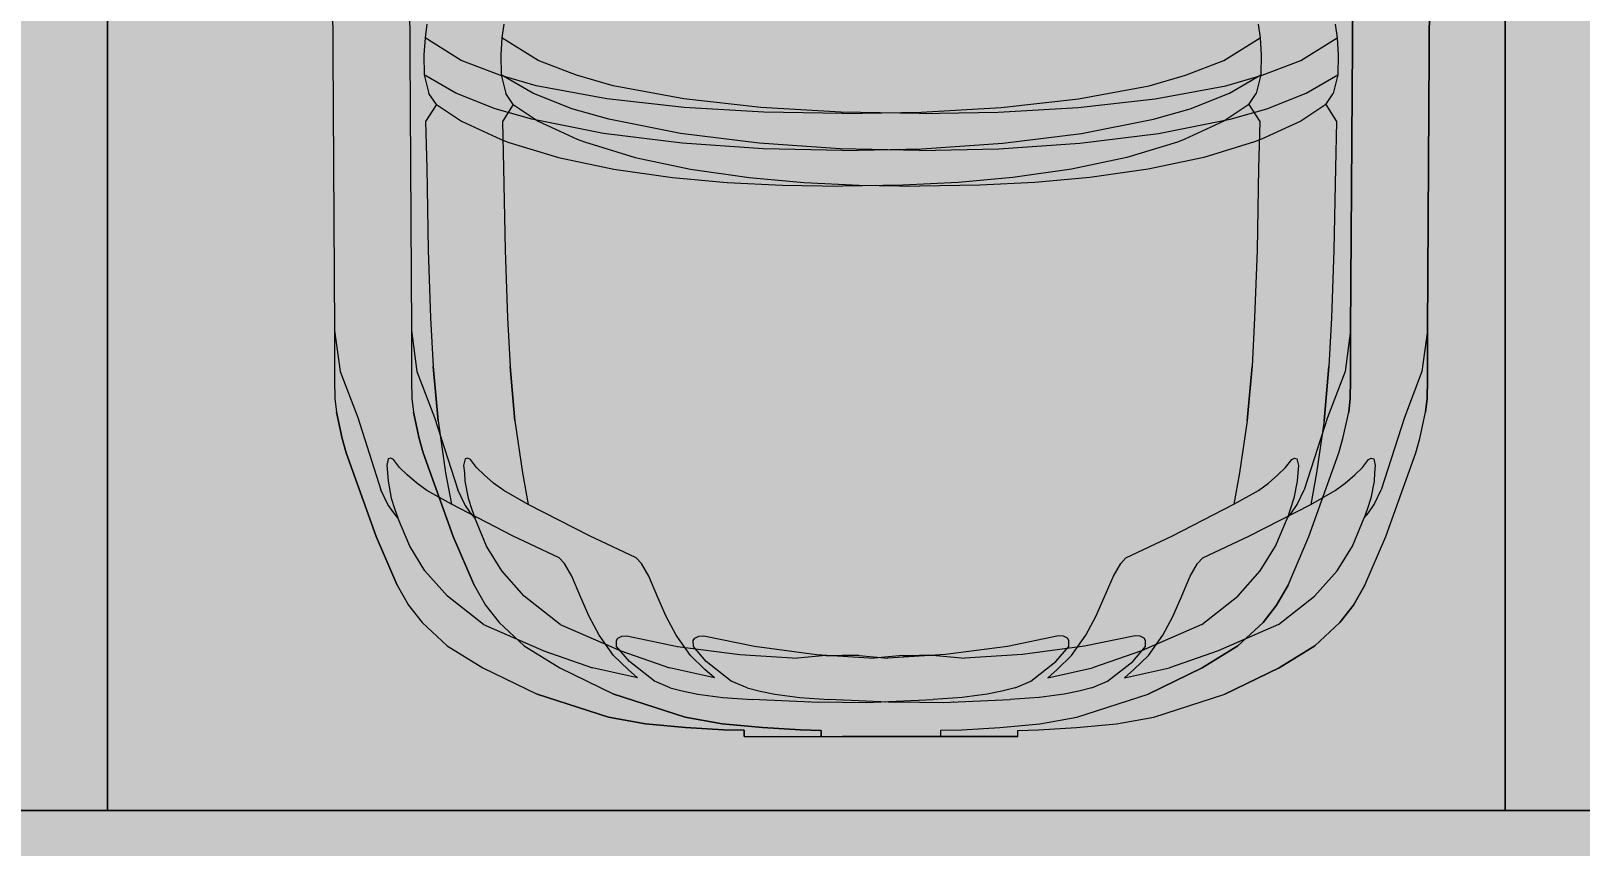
# Model space of a CAD drawing. Header units: millimetres. Extents: x 141848 to 1648660, y -821378 to -151356.
# Drawn here: x 177758 to 180528, y -270674 to -269216 of the extents above; entities that cross this region are included whole.
import ezdxf

# ---------------------------------------------------------------- set-up
doc = ezdxf.new("R2010")
doc.units = ezdxf.units.MM
doc.header["$MEASUREMENT"] = 0
for name, color, linetype in [('Cars', 7, 'Continuous'), ('Cotations - 1_100', 7, 'Continuous'), ('Extérieur - Environnement', 7, 'Continuous')]:
    doc.layers.add(name, color=color, linetype=linetype)
doc.styles.add('STYLE_GENERE_2', font='')
doc.styles.get('STYLE_GENERE_2').set_extended_font_data('Arial')
doc.dimstyles.new('STYLE_GENERE__2', dxfattribs={"dimtxt": 250, "dimasz": 190, "dimexe": 1.25, "dimexo": 0.625, "dimgap": 0, "dimtad": 1, "dimlfac": 0.001, "dimtxsty": 'STYLE_GENERE_2', "dimblk": 'ARROWHEAD_6', "dimblk1": 'ARROWHEAD_6', "dimblk2": 'ARROWHEAD_6', "dimcen": 2.5, "dimse1": 1, "dimse2": 1, "dimclrd": 7, "dimclre": 7, "dimclrt": 7, "dimazin": 3, "dimtfac": 1, "dimtmove": 0, "dimatfit": 3})

# ---------------------------------------------------------------- blocks, each defined once
blk = doc.blocks.new('Dalle_28_1', base_point=(175394.7, -271810.1))
at = {"linetype": 'Continuous', "lineweight": 0, "true_color": 0x90b349}
blk.add_hatch(color=55, dxfattribs=at).paths.add_polyline_path([(175394.7, -271810.1), (175394.7, -273590.2), (195582, -273450.5), (195571.1, -271436.3), (195571.1, -271498.6), (190571.1, -271498.6), (190571.1, -270609.8), (188115.6, -270609.8), (187894.7, -270609.8), (185394.7, -270609.8), (182894.7, -270609.8), (180394.7, -270609.8), (177894.7, -270609.8), (175394.7, -270609.8)])
at = {"color": 7, "linetype": 'Continuous', "lineweight": 5, "flags": 128}
blk.add_lwpolyline([(175394.7, -271810.1), (175394.7, -273590.2), (195582, -273450.5), (195571.1, -271436.3), (195571.1, -271498.6), (190571.1, -271498.6), (190571.1, -270609.8), (188115.6, -270609.8), (187894.7, -270609.8), (185394.7, -270609.8), (182894.7, -270609.8), (180394.7, -270609.8), (177894.7, -270609.8), (175394.7, -270609.8)], close=True, dxfattribs=at)
blk = doc.blocks.new('Car 0025')
at = {"layer": 'Cars', "color": 7, "linetype": 'Continuous', "lineweight": 13}
for p, q in [((-924.7, 1389.7), (-920.5, 734.5)), ((-924.7, 1389.7), (-920.5, 734.5)), ((896.3, 734.5), (900.5, 1389.7)), ((900.5, 1389.7), (896.3, 734.5)), ((-755.5, 1282.4), (-758.8, 1257.5)), ((731.3, 1282.4), (734.6, 1257.5)), ((-758.8, 1257.5), (-760.9, 1227.1)), ((-694, 1217.1), (-758.8, 1257.5)), ((669.8, 1217.1), (734.6, 1257.5)), ((734.6, 1257.5), (736.7, 1227.1)), ((-760.9, 1227.1), (-760.1, 1191.7)), ((736.7, 1227.1), (735.9, 1191.7)), ((-703.8, 1158.5), (-760.1, 1191.7)), ((-760.1, 1191.7), (-751.8, 1158)), ((-625.2, 1190.8), (-694, 1217.1)), ((601, 1190.8), (669.8, 1217.1)), ((679.6, 1158.5), (735.9, 1191.7)), ((735.9, 1191.7), (727.6, 1158)), ((-560.1, 1172.1), (-625.2, 1190.8)), ((-433.8, 1148.7), (-560.1, 1172.1)), ((409.6, 1148.7), (535.9, 1172.1)), ((535.9, 1172.1), (601, 1190.8)), ((-738.5, 1138.6), (-758, 1108.3)), ((-751.8, 1158), (-751.8, 1158)), ((-738.5, 1138.6), (-751.8, 1158)), ((-738.5, 1138.6), (-738.5, 1138.6)), ((-738.5, 1138.6), (-693.9, 1108.9)), ((-633.6, 1130.9), (-703.8, 1158.5)), ((-295.6, 1133.3), (-433.8, 1148.7)), ((271.4, 1133.3), (409.6, 1148.7)), ((609.4, 1130.9), (679.6, 1158.5)), ((714.3, 1138.6), (669.7, 1108.9)), ((714.3, 1138.6), (727.6, 1158)), ((714.3, 1138.6), (714.3, 1138.6)), ((714.3, 1138.6), (733.8, 1108.3)), ((727.6, 1158), (727.6, 1158)), ((-758, 1108.3), (-755.8, 1024.9)), ((-693.9, 1108.9), (-624, 1076.3)), ((-567.9, 1112.1), (-633.6, 1130.9)), ((-439.5, 1086.6), (-567.9, 1112.1)), ((-152.7, 1124.9), (-295.6, 1133.3)), ((-12.1, 1122.4), (-152.7, 1124.9)), ((-12.1, 1122.4), (128.5, 1124.9)), ((128.5, 1124.9), (271.4, 1133.3)), ((415.3, 1086.6), (543.7, 1112.1)), ((543.7, 1112.1), (609.4, 1130.9)), ((669.7, 1108.9), (599.8, 1076.3)), ((733.8, 1108.3), (731.7, 1024.9)), ((-298.8, 1069.2), (-439.5, 1086.6)), ((274.6, 1069.2), (415.3, 1086.6)), ((-624, 1076.3), (-610.9, 1071.4)), ((-610.9, 1071.4), (-520.4, 1043.6)), ((-154, 1059.4), (-298.8, 1069.2)), ((-12.1, 1056.3), (-154, 1059.4)), ((-12.1, 1056.3), (129.8, 1059.4)), ((129.8, 1059.4), (274.6, 1069.2)), ((586.8, 1071.4), (496.2, 1043.6)), ((599.8, 1076.3), (586.8, 1071.4)), ((-755.8, 1025), (-753.2, 878.1)), ((-520.4, 1043.6), (-421.4, 1022.7)), ((496.2, 1043.6), (397.2, 1022.7)), ((731.7, 1025), (729, 878.1)), ((-755.8, 1024.9), (-755.8, 1024.9)), ((-421.4, 1022.7), (-316.5, 1007.9)), ((-316.5, 1007.9), (-218.5, 999.1)), ((-218.5, 999.1), (-119.9, 994.1)), ((194.3, 999.1), (95.7, 994.1)), ((292.3, 1007.9), (194.3, 999.1)), ((397.2, 1022.7), (292.3, 1007.9)), ((731.6, 1024.9), (731.6, 1024.9)), ((-119.9, 994.1), (-12.1, 992.4)), ((95.7, 994.1), (-12.1, 992.4)), ((-753.2, 878.1), (-748.9, 756.7)), ((729, 878.1), (724.7, 756.7)), ((-748.9, 756.7), (-744.4, 670.1)), ((724.7, 756.7), (720.2, 670.1)), ((-920.5, 734.5), (-920.6, 683.7)), ((-920.5, 734.5), (-920.6, 683.7)), ((-920.5, 734.5), (-910.7, 661.1)), ((896.3, 734.5), (886.5, 661.1)), ((896.4, 683.7), (896.3, 734.5)), ((896.3, 734.5), (896.4, 683.7)), ((-920.6, 683.7), (-920.5, 645.6)), ((-920.6, 683.7), (-920.5, 645.6)), ((-744.4, 670.2), (-735.6, 572.8)), ((-735.6, 572.8), (-744.3, 670.1)), ((720.2, 670.2), (711.4, 572.8)), ((711.4, 572.8), (720.1, 670.1)), ((896.3, 645.6), (896.4, 683.7)), ((896.4, 683.7), (896.3, 645.6)), ((-920.5, 645.6), (-920, 612.5)), ((-920.5, 645.6), (-920, 612.5)), ((-910.7, 661.1), (-879.2, 578.8)), ((886.5, 661.1), (855, 578.8)), ((895.8, 612.5), (896.3, 645.6)), ((896.3, 645.6), (895.8, 612.5)), ((-920, 612.5), (-917.2, 588.4)), ((-920, 612.5), (-917.2, 588.4)), ((-899.6, 632.1), (-899.5, 631.1)), ((875.4, 632.1), (875.3, 631.1)), ((893, 588.4), (895.8, 612.5)), ((895.8, 612.5), (893, 588.4)), ((-917.2, 588.4), (-906.8, 541)), ((-906.8, 541), (-917.2, 588.4)), ((882.6, 541), (893, 588.4)), ((882.6, 541), (893, 588.4)), ((-879.2, 578.8), (-837.6, 449.2)), ((-735.6, 572.8), (-722, 479.6)), ((711.4, 572.8), (697.8, 479.6)), ((855, 578.8), (813.4, 449.2)), ((-906.8, 541), (-899.8, 515.5)), ((-899.8, 515.5), (-906.8, 541)), ((875.6, 515.5), (882.6, 541)), ((875.6, 515.5), (882.6, 541)), ((-899.8, 515.5), (-846, 365.6)), ((-846, 365.6), (-899.8, 515.5)), ((-824.6, 504.7), (-827.3, 493)), ((-820.1, 506), (-824.6, 504.7)), ((-815.2, 503.8), (-820.1, 506)), ((-804.3, 489.5), (-815.2, 503.8)), ((780.1, 489.5), (791, 503.8)), ((791, 503.8), (795.9, 506)), ((795.9, 506), (800.4, 504.7)), ((800.4, 504.7), (803.1, 493)), ((821.8, 365.6), (875.6, 515.5)), ((821.8, 365.6), (875.6, 515.5)), ((-827.3, 493), (-826, 479.9)), ((-826, 479.9), (-825, 465)), ((-790.7, 476), (-804.3, 489.5)), ((-773.6, 461.2), (-790.7, 476)), ((-722, 479.6), (-711.7, 423.4)), ((697.8, 479.6), (687.5, 423.4)), ((749.4, 461.2), (766.5, 476)), ((766.5, 476), (780.1, 489.5)), ((801.8, 479.9), (800.8, 465)), ((803.1, 493), (801.8, 479.9)), ((-825.2, 422.9), (-837.6, 449.2)), ((-825, 465), (-819.1, 434.2)), ((-755.7, 447.9), (-773.6, 461.2)), ((-711.7, 423.4), (-755.7, 447.9)), ((687.5, 423.4), (731.5, 447.9)), ((731.5, 447.9), (749.4, 461.2)), ((800.8, 465), (794.9, 434.2)), ((801, 422.9), (813.4, 449.2)), ((-814.8, 408.3), (-825.2, 422.9)), ((-819.1, 434.2), (-812.8, 414.4)), ((-602.3, 367), (-711.7, 423.4)), ((578.1, 367), (687.5, 423.4)), ((794.9, 434.2), (788.6, 414.4)), ((790.6, 408.3), (801, 422.9)), ((-807.5, 399), (-814.8, 408.3)), ((-812.8, 414.4), (-807.5, 399)), ((-786.3, 348.7), (-807.5, 399)), ((762.1, 348.7), (783.3, 399)), ((788.6, 414.4), (783.3, 399)), ((783.3, 399), (790.6, 408.3)), ((-846, 365.6), (-808.7, 278.6)), ((-808.7, 278.6), (-846, 365.6)), ((-518.8, 327.9), (-602.3, 367)), ((494.6, 327.9), (578.1, 367)), ((784.5, 278.6), (821.8, 365.6)), ((784.5, 278.6), (821.8, 365.6)), ((-759.1, 304.4), (-786.3, 348.7)), ((734.9, 304.4), (762.1, 348.7)), ((-509.5, 317.5), (-518.8, 327.9)), ((-496.3, 294.8), (-509.5, 317.5)), ((472.1, 294.8), (485.3, 317.5)), ((485.3, 317.5), (494.6, 327.9)), ((-808.7, 278.6), (-788.2, 243.2)), ((-808.7, 278.6), (-788.2, 243.2)), ((-718.8, 259), (-759.1, 304.4)), ((-480.1, 257), (-496.3, 294.8)), ((455.9, 257), (472.1, 294.8)), ((694.6, 259), (734.9, 304.4)), ((764, 243.2), (784.5, 278.6)), ((784.5, 278.6), (764, 243.2)), ((-654.4, 208.3), (-718.8, 259)), ((-465.1, 222.6), (-480.1, 257)), ((440.9, 222.6), (455.9, 257)), ((630.2, 208.3), (694.6, 259)), ((-788.2, 243.2), (-764, 211.8)), ((-788.2, 243.2), (-764, 211.8)), ((-447.3, 189.6), (-465.1, 222.6)), ((423.1, 189.6), (440.9, 222.6)), ((739.8, 211.8), (764, 243.2)), ((764, 243.2), (739.8, 211.8)), ((-764, 211.8), (-719, 170.5)), ((-764, 211.8), (-719, 170.5)), ((-654.4, 208.3), (-546.4, 161.2)), ((630.2, 208.3), (522.2, 161.2)), ((694.8, 170.5), (739.8, 211.8)), ((739.8, 211.8), (694.8, 170.5)), ((-719, 170.5), (-655.3, 130.9)), ((-719, 170.5), (-655.3, 130.9)), ((-421.5, 153.3), (-447.3, 189.6)), ((-416.6, 180.1), (-414.1, 184)), ((-416.4, 169.3), (-416.6, 180.1)), ((-393.4, 142.5), (-416.4, 169.3)), ((-414.1, 184), (-406.9, 187.6)), ((-406.9, 187.6), (-398, 187.9)), ((-398, 187.9), (-307.1, 169.4)), ((-307.1, 169.4), (-196.1, 155)), ((282.9, 169.4), (171.9, 155)), ((373.8, 187.9), (282.9, 169.4)), ((369.2, 142.5), (392.2, 169.3)), ((382.7, 187.6), (373.8, 187.9)), ((389.9, 184), (382.7, 187.6)), ((392.4, 180.1), (389.9, 184)), ((392.2, 169.3), (392.4, 180.1)), ((397.3, 153.3), (423.1, 189.6)), ((631.1, 130.9), (694.8, 170.5)), ((694.8, 170.5), (631.1, 130.9)), ((-546.4, 161.2), (-459.2, 131.1)), ((-395.7, 128), (-421.5, 153.3)), ((-348.6, 107.3), (-393.4, 142.5)), ((-196.1, 155), (-92.9, 148.1)), ((-41.8, 152.8), (-92.9, 148.1)), ((-41.8, 152.8), (-11.3, 152.8)), ((17.6, 152.8), (-12.9, 152.8)), ((17.6, 152.8), (68.7, 148.1)), ((171.9, 155), (68.7, 148.1)), ((324.4, 107.3), (369.2, 142.5)), ((371.5, 128), (397.3, 153.3)), ((522.2, 161.2), (435, 131.1)), ((-655.3, 130.9), (-558.5, 84.1)), ((-655.3, 130.9), (-558.5, 84.1)), ((-378.9, 113.2), (-459.2, 131.1)), ((-378.9, 113.2), (-395.7, 128)), ((354.7, 113.2), (435, 131.1)), ((354.7, 113.2), (371.5, 128)), ((534.3, 84.1), (631.1, 130.9)), ((631.1, 130.9), (534.3, 84.1)), ((-558.5, 84.1), (-431, 42.5)), ((-431, 42.5), (-558.5, 84.1)), ((-320.4, 95.1), (-348.6, 107.3)), ((-320.4, 95.1), (-296.9, 89)), ((-296.9, 89), (-270.9, 84)), ((-270.9, 84), (-226, 78.1)), ((246.7, 84), (201.8, 78.1)), ((272.7, 89), (246.7, 84)), ((296.3, 95.1), (272.7, 89)), ((296.3, 95.1), (324.4, 107.3)), ((406.8, 42.5), (534.3, 84.1)), ((406.8, 42.5), (534.3, 84.1)), ((-226, 78.1), (-174.1, 74.2)), ((-54.7, 69.2), (-174.1, 74.2)), ((-73.2, 69.9), (-72.6, 69.9)), ((-12.1, 69.6), (-54.7, 69.2)), ((-12.1, 69.6), (30.5, 69.2)), ((30.5, 69.2), (149.9, 74.2)), ((49, 69.9), (48.4, 69.9)), ((201.8, 78.1), (149.9, 74.2)), ((-431, 42.5), (-364.7, 30.9)), ((-364.7, 30.9), (-431, 42.5)), ((-364.7, 30.9), (-293.1, 24.3)), ((-293.1, 24.3), (-364.7, 30.9)), ((268.9, 24.3), (340.5, 30.9)), ((268.9, 24.3), (340.5, 30.9)), ((340.5, 30.9), (406.8, 42.5)), ((340.5, 30.9), (406.8, 42.5)), ((-293.1, 24.3), (-225.1, 20.2)), ((-225.1, 20.2), (-293.1, 24.3)), ((-225.1, 20.2), (-187.9, 19.2)), ((-187.9, 19.2), (-225.1, 20.2)), ((-187.9, 19.2), (-187.9, 8.3)), ((-187.9, 8.3), (-187.9, 19.2)), ((-187.9, 8.3), (163.7, 8.3)), ((-187.9, 8.3), (-12.1, 8.3)), ((163.7, 8.3), (-12.1, 8.3)), ((163.7, 19.2), (200.9, 20.2)), ((163.7, 19.2), (200.9, 20.2)), ((163.7, 8.3), (163.7, 19.2)), ((163.7, 8.3), (163.7, 19.2)), ((200.9, 20.2), (268.9, 24.3)), ((200.9, 20.2), (268.9, 24.3))]:
    blk.add_line(p, q, dxfattribs=at)
blk = doc.blocks.new('*D549')
at = {"layer": 'Cotations - 1_100', "color": 7, "linetype": 'Continuous', "lineweight": 5}
for p, q in [((170588.6, -259410.6), (170588.6, -259260.6)), ((170688.6, -259510.6), (170488.6, -259310.6)), ((170776.1, -259410.6), (170401.1, -259410.6)), ((170588.6, -271829.4), (170588.6, -259410.6)), ((170488.6, -271729.4), (170688.6, -271929.4)), ((170776.1, -271829.4), (170401.1, -271829.4)), ((170588.6, -271979.4), (170588.6, -271829.4))]:
    blk.add_line(p, q, dxfattribs=at)
at = {"layer": 'Cotations - 1_100', "color": 7, "lineweight": 5, "insert": (170538.6, -266047.4), "char_height": 250, "attachment_point": 7, "rotation": 90, "style": 'STYLE_GENERE_2'}
blk.add_mtext('\\A1;{\\pql;\\fArial|b0|i0|c0|p38;12,42}', dxfattribs=at)
blk = doc.blocks.new('ARROWHEAD_6')
at = {"color": 0, "linetype": 'Continuous', "lineweight": 0}
for p, q in [((-0.5, -0.5), (0.5, 0.5)), ((0, 0), (-1, 0))]:
    blk.add_line(p, q, dxfattribs=at)

msp = doc.modelspace()

# ---------------------------------------------------------------- hatches: boundary and pattern name
at = {"linetype": 'Continuous', "lineweight": 0, "true_color": 0x6f6f6f}
h = msp.add_hatch(color=8, dxfattribs=at)
h.paths.add_polyline_path([(141848.442, -295062.571), (269220.821, -293826.868), (269220.821, -270902.734), (268763.049, -270902.734), (254213.6, -271040.575), (254213.6, -163437.635), (153156.2, -163437.635), (153156.2, -271040.575), (153182.962, -271040.57), (153183.146, -272000.514, -0.40942736), (149183.681, -275935.042), (141848.442, -275935.042)])
h.paths.add_polyline_path([(158435.584, -260639.953), (155145.584, -260639.953), (155145.584, -248364.953), (155145.584, -243089.974), (155145.584, -242189.974), (158435.584, -242189.974)], flags=0)
h.paths.add_polyline_path([(161503.433, -171995.57), (161503.433, -193810.571), (161503.433, -230015.57), (161503.433, -260810.571), (196775.042, -260810.571), (196775.042, -222495.57), (186955.542, -222495.57), (186955.542, -218295.57), (196754.55, -218295.57), (196754.55, -208495.57), (196754.55, -204495.57), (193355.542, -204495.57), (193355.542, -195161.535), (195576.034, -195161.535), (195576.034, -189810.571), (217850.068, -189810.571), (217850.068, -262266.885), (245610.045, -262266.885), (245610.045, -253395.571), (245626.034, -253395.571), (246426.034, -253395.571), (247826.034, -253395.571), (247826.034, -248005.571), (247826.034, -246605.571), (245626.034, -246605.571), (245610.045, -246605.571), (245610.045, -171995.57), (212806.28, -171995.57)], flags=0)
h.paths.add_polyline_path([(162737.042, -269433.913, -0.09031866), (162858.773, -268727.623, -0.20144873), (163912.639, -267592.74, -0.10421145), (164718.006, -267415.055), (165317.979, -267409.371, -0.10404461), (166125.354, -267571.244, -0.23825546), (167284.257, -268953.318, -0.05518862), (167336.836, -269390.334), (167338.931, -269611.438), (167351.046, -270890.267), (167092.583, -271892.761, -0.26794919), (165370.083, -272909.124), (164770.11, -272914.808, -0.19371746), (163379.252, -272370.185, -0.07056876), (163028.663, -271931.262, -0.1316525), (162751.253, -270933.845)], flags=0)
h.paths.add_polyline_path([(175327.752, -275599.002, -0.4157911), (173316.986, -273599.031), (173316.986, -273452.052), (173330.488, -267377.824, -0.3805567), (175316.986, -265609.826), (175394.714, -265609.826), (175394.714, -270609.826), (190394.714, -270609.826), (190394.714, -265609.826), (195356.191, -265609.826, -0.41421356), (196856.191, -267109.826), (196856.191, -273660.699, -0.34550161), (195137.285, -275433.432)], flags=0)
h.paths.add_polyline_path([(205510.093, -271504.083, -0.13447393), (205230.948, -270484.937), (205230.948, -268984.937, -0.41421356), (207230.948, -266984.937), (207830.948, -266984.937, -0.41421356), (209830.948, -268984.937), (209830.948, -270484.937, -0.12882035), (209574.03, -271465.581, -0.27093629), (207830.948, -272484.937), (207230.948, -272484.937, -0.26498)], flags=0)
h.paths.add_polyline_path([(217862.687, -273329.325), (217869.949, -267730.336, -0.09856151), (218100.718, -266943.721), (218117.681, -266951.545, -0.258849), (219955.479, -265605.827), (219953.141, -265587.294), (220637.569, -265587.294), (220637.569, -265687.294), (220637.569, -270687.294), (250537.569, -270687.294), (250537.569, -265687.294), (252208.004, -265687.294), (254186.294, -265687.294), (254186.294, -267687.294), (254186.294, -271062.255, 0.00134576), (254186.323, -271073.021), (254197.209, -273095.233, -0.41421356), (252208.004, -275105.97), (243484.534, -275105.97, -0.00518896), (243431.438, -275116.103), (235447.992, -275196.191), (220071.012, -275253.24, -0.38655333), (217873.089, -273475.385, -0.02518922)], flags=0)
at = {"linetype": 'Continuous', "lineweight": 0, "true_color": 0x90b349}
msp.add_hatch(color=55, dxfattribs=at).paths.add_polyline_path([(175394.714, -271810.115), (175394.714, -273590.239), (195581.991, -273450.488), (195571.148, -271436.346), (195571.148, -271563.708), (190571.148, -271563.708), (190571.148, -270609.826), (188115.569, -270609.826), (187894.714, -270609.826), (185394.714, -270609.826), (182894.714, -270609.826), (180394.714, -270609.826), (177894.714, -270609.826), (175394.714, -270609.826)])

# ---------------------------------------------------------------- linework, layer by layer
at = {"color": 9, "linetype": 'Continuous', "lineweight": 5}
msp.add_lwpolyline([(173316.986, -273452.052), (173316.986, -273599.031, 0.4157911), (175327.752, -275599.002), (195137.285, -275433.432, 0.34550161), (196856.191, -273660.699), (196856.191, -267109.826, 0.41421356), (195356.191, -265609.826), (190394.714, -265609.826), (190394.714, -270609.826), (175394.714, -270609.826), (175394.714, -265609.826), (175316.986, -265609.826, 0.3805567), (173330.488, -267377.824)], format="xyb", close=True, dxfattribs=at)
at = {"color": 255, "linetype": 'Continuous', "lineweight": 5, "flags": 128}
for points in [[(175394.714, -265609.826), (175394.714, -270609.826), (177894.714, -270609.826), (177894.714, -265609.826)], [(177894.714, -265609.826), (177894.714, -270609.826), (180394.714, -270609.826), (180394.714, -265609.826)], [(180394.714, -265609.826), (180394.714, -270609.826), (182894.714, -270609.826), (182894.714, -265609.826)]]:
    msp.add_lwpolyline(points, close=True, dxfattribs=at)
for points in [[(177894.714, -265609.826), (177894.714, -270609.826)], [(177894.714, -270609.826), (177894.714, -265609.826)], [(180394.714, -265609.826), (180394.714, -270609.826)], [(180394.714, -270609.826), (180394.714, -265609.826)], [(175394.714, -270609.826), (177894.714, -270609.826)], [(177894.714, -270609.826), (180394.714, -270609.826)], [(180394.714, -270609.826), (182894.714, -270609.826)]]:
    msp.add_lwpolyline(points, dxfattribs=at)
at = {"color": 7, "linetype": 'Continuous', "lineweight": 5}
msp.add_lwpolyline([(175394.714, -271810.115), (175394.714, -273590.239), (195581.991, -273450.488), (195571.148, -271436.346), (195571.148, -271563.708), (190571.148, -271563.708), (190571.148, -270609.826), (188115.569, -270609.826), (187894.714, -270609.826), (185394.714, -270609.826), (182894.714, -270609.826), (180394.714, -270609.826), (177894.714, -270609.826), (175394.714, -270609.826)], close=True, dxfattribs=at)
at = {"layer": 'Extérieur - Environnement', "color": 7, "linetype": 'Continuous', "lineweight": 13}
for p, q in [((178434.44, -269096.19), (178438.591, -269751.346)), ((178434.44, -269096.19), (178438.591, -269751.346)), ((180255.482, -269751.346), (180259.633, -269096.19)), ((180259.633, -269096.19), (180255.482, -269751.346)), ((178603.65, -269203.417), (178600.36, -269228.342)), ((180090.423, -269203.417), (180093.713, -269228.342)), ((178600.36, -269228.342), (178598.217, -269258.769)), ((178665.173, -269268.776), (178600.36, -269228.342)), ((180028.9, -269268.776), (180093.713, -269228.342)), ((180093.713, -269228.342), (180095.856, -269258.769)), ((178598.217, -269258.769), (178598.996, -269294.132)), ((180095.856, -269258.769), (180095.077, -269294.132)), ((178733.929, -269295.032), (178665.17, -269268.775)), ((179960.144, -269295.032), (180028.903, -269268.775)), ((178655.374, -269327.351), (178598.996, -269294.132)), ((178598.996, -269294.132), (178607.324, -269327.849)), ((178799.065, -269313.743), (178733.923, -269295.03)), ((178925.357, -269337.166), (178799.059, -269313.742)), ((179768.716, -269337.166), (179895.013, -269313.742)), ((179895.008, -269313.743), (179960.15, -269295.03)), ((180038.698, -269327.351), (180095.077, -269294.132)), ((180095.077, -269294.132), (180086.749, -269327.849)), ((178607.324, -269327.849), (178607.35, -269327.864)), ((178620.64, -269347.206), (178607.324, -269327.849)), ((178725.578, -269354.974), (178655.374, -269327.351)), ((179063.501, -269352.527), (178925.357, -269337.166)), ((179630.572, -269352.527), (179768.716, -269337.166)), ((179968.495, -269354.974), (180038.698, -269327.351)), ((180073.433, -269347.206), (180086.749, -269327.849)), ((180086.749, -269327.849), (180086.723, -269327.864)), ((178620.64, -269347.206), (178601.109, -269377.595)), ((178620.646, -269347.246), (178620.64, -269347.206)), ((178620.646, -269347.246), (178665.249, -269376.964)), ((178791.224, -269373.739), (178725.578, -269354.974)), ((179206.431, -269360.929), (179063.498, -269352.527)), ((179347.065, -269363.489), (179206.428, -269360.929)), ((179347.007, -269363.489), (179487.644, -269360.929)), ((179487.642, -269360.929), (179630.574, -269352.527)), ((179902.848, -269373.739), (179968.495, -269354.974)), ((180073.427, -269347.246), (180028.824, -269376.964)), ((180073.427, -269347.246), (180073.433, -269347.206)), ((180073.433, -269347.206), (180092.964, -269377.595)), ((178601.109, -269377.595), (178603.288, -269460.947)), ((178665.249, -269376.964), (178735.128, -269409.539)), ((178919.667, -269399.288), (178791.224, -269373.739)), ((179774.406, -269399.288), (179902.848, -269373.739)), ((180028.824, -269376.964), (179958.945, -269409.539)), ((180092.964, -269377.595), (180090.785, -269460.947)), ((178735.128, -269409.539), (178748.188, -269414.401)), ((178748.188, -269414.402), (178838.729, -269442.215)), ((179060.348, -269416.628), (178919.667, -269399.288)), ((179205.133, -269426.446), (179060.348, -269416.628)), ((179488.94, -269426.446), (179633.725, -269416.628)), ((179633.725, -269416.628), (179774.406, -269399.288)), ((179945.885, -269414.402), (179855.344, -269442.215)), ((179958.945, -269409.539), (179945.885, -269414.401)), ((178838.729, -269442.215), (178937.776, -269463.144)), ((179347.036, -269429.553), (179205.133, -269426.446)), ((179347.036, -269429.553), (179488.94, -269426.446)), ((179855.344, -269442.215), (179756.296, -269463.144)), ((178603.287, -269460.884), (178605.932, -269607.709)), ((178603.289, -269460.93), (178603.29, -269460.947)), ((178937.776, -269463.144), (179042.683, -269477.969)), ((179042.683, -269477.969), (179140.645, -269486.764)), ((179651.389, -269477.969), (179553.428, -269486.764)), ((179756.296, -269463.144), (179651.389, -269477.969)), ((180090.786, -269460.884), (180088.141, -269607.709)), ((180090.784, -269460.93), (180090.783, -269460.947)), ((179140.645, -269486.764), (179239.217, -269491.741)), ((179239.217, -269491.741), (179347.043, -269493.485)), ((179454.855, -269491.741), (179347.03, -269493.485)), ((179553.428, -269486.764), (179454.855, -269491.741)), ((178605.932, -269607.709), (178610.224, -269729.168)), ((180088.141, -269607.709), (180083.848, -269729.168)), ((178610.224, -269729.168), (178614.761, -269815.707)), ((180083.848, -269729.168), (180079.311, -269815.707)), ((178438.591, -269751.346), (178438.508, -269802.17)), ((178438.591, -269751.346), (178438.508, -269802.17)), ((178438.591, -269751.346), (178448.434, -269824.712)), ((180255.482, -269751.346), (180245.639, -269824.712)), ((180255.565, -269802.17), (180255.482, -269751.346)), ((180255.482, -269751.346), (180255.565, -269802.17)), ((178438.508, -269802.17), (178438.619, -269840.241)), ((178438.508, -269802.17), (178438.619, -269840.241)), ((180255.454, -269840.241), (180255.565, -269802.17)), ((180255.565, -269802.17), (180255.454, -269840.241)), ((178438.619, -269840.241), (178439.146, -269873.351)), ((178438.619, -269840.241), (178439.146, -269873.351)), ((178448.434, -269824.712), (178479.96, -269907.076)), ((178614.759, -269815.686), (178623.54, -269913)), ((178623.54, -269913), (178614.789, -269815.707)), ((180079.313, -269815.686), (180070.533, -269913)), ((180070.533, -269913), (180079.284, -269815.707)), ((180245.639, -269824.712), (180214.113, -269907.076)), ((180254.927, -269873.351), (180255.454, -269840.241)), ((180255.454, -269840.241), (180254.927, -269873.351)), ((178459.549, -269853.75), (178459.6, -269854.762)), ((180234.524, -269853.75), (180234.472, -269854.762)), ((178439.146, -269873.351), (178441.946, -269897.495)), ((178439.146, -269873.351), (178441.946, -269897.495)), ((180252.127, -269897.495), (180254.927, -269873.351)), ((180254.927, -269873.351), (180252.127, -269897.495)), ((178441.946, -269897.495), (178452.344, -269944.851)), ((178452.344, -269944.851), (178441.946, -269897.495)), ((178479.96, -269907.076), (178521.561, -270036.675)), ((178623.54, -269913), (178637.162, -270006.245)), ((180070.533, -269913), (180056.91, -270006.245)), ((180214.113, -269907.076), (180172.512, -270036.675)), ((180241.729, -269944.851), (180252.127, -269897.495)), ((180241.729, -269944.851), (180252.127, -269897.495)), ((178452.344, -269944.851), (178459.359, -269970.356)), ((178459.359, -269970.356), (178452.344, -269944.851)), ((180234.714, -269970.356), (180241.729, -269944.851)), ((180234.714, -269970.356), (180241.729, -269944.851)), ((178459.359, -269970.356), (178513.177, -270120.292)), ((178513.177, -270120.292), (178459.359, -269970.356)), ((178539.019, -269979.866), (178534.565, -269981.131)), ((178543.906, -269982.023), (178539.019, -269979.866)), ((180150.166, -269982.023), (180155.054, -269979.866)), ((180155.054, -269979.866), (180159.507, -269981.131)), ((180180.896, -270120.292), (180234.714, -269970.356)), ((180180.896, -270120.292), (180234.714, -269970.356)), ((178534.565, -269981.131), (178531.832, -269992.834)), ((178531.832, -269992.834), (178533.146, -270005.929)), ((178533.146, -270005.929), (178534.092, -270020.858)), ((178554.845, -269996.313), (178543.906, -269982.023)), ((178568.467, -270009.851), (178554.845, -269996.313)), ((178637.158, -270006.222), (178647.439, -270062.483)), ((180056.915, -270006.222), (180046.634, -270062.483)), ((180125.605, -270009.851), (180139.227, -269996.313)), ((180139.227, -269996.313), (180150.166, -269982.023)), ((180159.507, -269981.131), (180162.241, -269992.834)), ((180160.927, -270005.929), (180159.981, -270020.858)), ((180162.241, -269992.834), (180160.927, -270005.929)), ((178534.092, -270020.858), (178539.999, -270051.665)), ((178585.541, -270024.653), (178568.467, -270009.851)), ((178603.483, -270037.938), (178585.541, -270024.653)), ((180090.59, -270037.938), (180108.532, -270024.653)), ((180108.532, -270024.653), (180125.605, -270009.851)), ((180159.981, -270020.858), (180154.074, -270051.665)), ((178533.897, -270062.989), (178521.561, -270036.675)), ((178544.341, -270077.539), (178533.897, -270062.989)), ((178539.999, -270051.665), (178546.345, -270071.466)), ((178647.439, -270062.483), (178603.483, -270037.938)), ((178756.853, -270118.863), (178647.439, -270062.483)), ((179937.22, -270118.863), (180046.634, -270062.483)), ((180046.634, -270062.483), (180090.59, -270037.938)), ((180154.074, -270051.665), (180147.728, -270071.466)), ((180149.732, -270077.539), (180160.175, -270062.989)), ((180160.175, -270062.989), (180172.512, -270036.675)), ((178551.667, -270086.838), (178544.341, -270077.539)), ((178546.345, -270071.466), (178551.667, -270086.838)), ((178572.85, -270137.137), (178551.667, -270086.838)), ((180121.222, -270137.137), (180142.406, -270086.838)), ((180147.728, -270071.466), (180142.406, -270086.838)), ((180142.406, -270086.838), (180149.732, -270077.539)), ((178513.177, -270120.292), (178550.415, -270207.265)), ((178550.415, -270207.265), (178513.177, -270120.292)), ((178600.065, -270181.487), (178572.85, -270137.137)), ((178840.29, -270157.969), (178756.853, -270118.863)), ((179853.783, -270157.969), (179937.22, -270118.863)), ((180094.008, -270181.487), (180121.222, -270137.137)), ((180143.657, -270207.265), (180180.896, -270120.292)), ((180143.657, -270207.265), (180180.896, -270120.292)), ((178849.679, -270168.388), (178840.29, -270157.969)), ((178862.86, -270191.085), (178849.679, -270168.388)), ((179831.213, -270191.085), (179844.394, -270168.388)), ((179844.394, -270168.388), (179853.783, -270157.969)), ((178640.383, -270226.845), (178600.065, -270181.487)), ((178878.999, -270228.814), (178862.846, -270191.061)), ((179815.073, -270228.814), (179831.227, -270191.061)), ((180053.689, -270226.845), (180094.008, -270181.487)), ((178550.415, -270207.265), (178570.96, -270242.637)), ((178550.415, -270207.265), (178570.96, -270242.637)), ((178704.709, -270277.574), (178640.383, -270226.845)), ((178894.067, -270263.214), (178878.999, -270228.814)), ((179800.006, -270263.214), (179815.073, -270228.814)), ((179989.363, -270277.574), (180053.689, -270226.845)), ((180123.113, -270242.637), (180143.657, -270207.265)), ((180143.657, -270207.265), (180123.113, -270242.637)), ((178570.96, -270242.637), (178595.138, -270274.057)), ((178570.96, -270242.637), (178595.138, -270274.057)), ((180098.935, -270274.057), (180123.113, -270242.637)), ((180123.113, -270242.637), (180098.935, -270274.057)), ((178595.138, -270274.057), (178640.167, -270315.366)), ((178595.138, -270274.057), (178640.167, -270315.366)), ((178704.709, -270277.574), (178812.743, -270324.617)), ((178911.849, -270296.215), (178894.067, -270263.214)), ((179782.223, -270296.215), (179800.006, -270263.214)), ((179989.363, -270277.574), (179881.33, -270324.617)), ((180053.906, -270315.366), (180098.935, -270274.057)), ((180098.935, -270274.057), (180053.906, -270315.366)), ((178937.595, -270332.552), (178911.849, -270296.215)), ((178942.56, -270305.748), (178945.004, -270301.855)), ((178942.708, -270316.575), (178942.56, -270305.748)), ((178945.004, -270301.855), (178952.251, -270298.21)), ((178952.251, -270298.21), (178961.163, -270297.958)), ((178961.163, -270297.958), (179052.03, -270316.412)), ((179732.909, -270297.958), (179642.043, -270316.412)), ((179741.822, -270298.21), (179732.909, -270297.958)), ((179749.068, -270301.855), (179741.822, -270298.21)), ((179751.512, -270305.748), (179749.068, -270301.855)), ((179751.364, -270316.575), (179751.512, -270305.748)), ((179756.478, -270332.552), (179782.223, -270296.215)), ((178640.167, -270315.366), (178703.883, -270354.962)), ((178640.167, -270315.366), (178703.883, -270354.962)), ((178812.743, -270324.617), (178899.974, -270354.753)), ((178963.464, -270357.827), (178937.595, -270332.552)), ((178965.768, -270343.397), (178942.708, -270316.575)), ((179052.03, -270316.412), (179163.055, -270330.869)), ((179163.055, -270330.869), (179266.192, -270337.753)), ((179317.315, -270333.08), (179266.192, -270337.753)), ((179317.315, -270333.08), (179347.851, -270333.08)), ((179376.758, -270333.08), (179346.221, -270333.08)), ((179376.758, -270333.08), (179427.88, -270337.753)), ((179531.017, -270330.869), (179427.88, -270337.753)), ((179642.043, -270316.412), (179531.017, -270330.869)), ((179728.305, -270343.397), (179751.364, -270316.575)), ((179730.608, -270357.827), (179756.478, -270332.552)), ((179881.33, -270324.617), (179794.099, -270354.753)), ((179990.189, -270354.962), (180053.906, -270315.366)), ((180053.906, -270315.366), (179990.189, -270354.962)), ((178703.883, -270354.962), (178800.679, -270401.747)), ((178703.883, -270354.962), (178800.679, -270401.747)), ((178980.221, -270372.646), (178899.974, -270354.753)), ((178980.221, -270372.646), (178963.464, -270357.827)), ((179010.528, -270378.587), (178965.768, -270343.397)), ((179683.544, -270378.587), (179728.305, -270343.397)), ((179713.852, -270372.646), (179794.099, -270354.753)), ((179713.852, -270372.646), (179730.608, -270357.827)), ((179893.394, -270401.747), (179990.189, -270354.962)), ((179990.189, -270354.962), (179893.394, -270401.747)), ((179038.688, -270390.74), (179010.528, -270378.587)), ((179038.688, -270390.74), (179062.256, -270396.82)), ((179655.385, -270390.74), (179631.817, -270396.82)), ((179655.385, -270390.74), (179683.544, -270378.587)), ((178800.679, -270401.747), (178928.168, -270443.385)), ((178928.168, -270443.385), (178800.679, -270401.747)), ((179062.251, -270396.819), (179088.248, -270401.804)), ((179088.236, -270401.802), (179133.154, -270407.761)), ((179133.154, -270407.761), (179185.046, -270411.686)), ((179304.435, -270416.626), (179185.046, -270411.686)), ((179285.902, -270415.992), (179286.544, -270415.992)), ((179347.048, -270416.285), (179304.435, -270416.626)), ((179347.025, -270416.285), (179389.637, -270416.626)), ((179389.637, -270416.626), (179509.026, -270411.686)), ((179408.171, -270415.992), (179407.529, -270415.992)), ((179560.919, -270407.761), (179509.026, -270411.686)), ((179605.837, -270401.802), (179560.919, -270407.761)), ((179631.821, -270396.819), (179605.824, -270401.804)), ((179765.905, -270443.385), (179893.394, -270401.747)), ((179765.905, -270443.385), (179893.394, -270401.747)), ((178928.168, -270443.385), (178994.408, -270454.963)), ((178994.408, -270454.963), (178928.168, -270443.385)), ((179699.665, -270454.963), (179765.905, -270443.385)), ((179699.665, -270454.963), (179765.905, -270443.385)), ((178994.408, -270454.963), (179066.027, -270461.515)), ((179066.027, -270461.515), (178994.408, -270454.963)), ((179066.027, -270461.515), (179134.013, -270465.609)), ((179134.013, -270465.609), (179066.027, -270461.515)), ((179134.013, -270465.609), (179171.275, -270466.699)), ((179171.275, -270466.699), (179134.013, -270465.609)), ((179171.275, -270466.699), (179171.275, -270477.528)), ((179171.275, -270477.528), (179171.275, -270466.699)), ((179171.275, -270477.528), (179522.798, -270477.528)), ((179171.275, -270477.528), (179347.036, -270477.528)), ((179522.798, -270477.528), (179347.036, -270477.528)), ((179522.798, -270466.699), (179560.059, -270465.609)), ((179522.798, -270466.699), (179560.059, -270465.609)), ((179522.798, -270477.528), (179522.798, -270466.699)), ((179522.798, -270477.528), (179522.798, -270466.699)), ((179560.059, -270465.609), (179628.046, -270461.515)), ((179560.059, -270465.609), (179628.046, -270461.515)), ((179628.046, -270461.515), (179699.665, -270454.963)), ((179628.046, -270461.515), (179699.665, -270454.963))]:
    msp.add_line(p, q, dxfattribs=at)

# ---------------------------------------------------------------- block references
at = {"color": 7, "linetype": 'Continuous', "lineweight": 5}
msp.add_blockref('Dalle_28_1', (175394.714, -271810.115), dxfattribs=at)
at = {"layer": 'Cars', "color": 7, "linetype": 'Continuous', "lineweight": 5, "zscale": 1000}
msp.add_blockref('Car 0025', (179221.633, -270485.849), dxfattribs=at)

# ---------------------------------------------------------------- dimensions: what is measured, and where the dimension line sits
at = {"layer": 'Cotations - 1_100', "color": 7, "linetype": 'Continuous', "lineweight": 5}
dim = msp.add_linear_dim(base=(170588.579, -259410.571), p1=(173777.126, -271829.431), p2=(195375.042, -259410.571), angle=90, dimstyle='STYLE_GENERE__2', dxfattribs=at)
dim.commit()
dim.dimension.update_dxf_attribs({"geometry": '*D549', "text_midpoint": (170413.579, -265627.429), "dimtype": 160, "text_rotation": 90})

doc.saveas('drawing.dxf')
